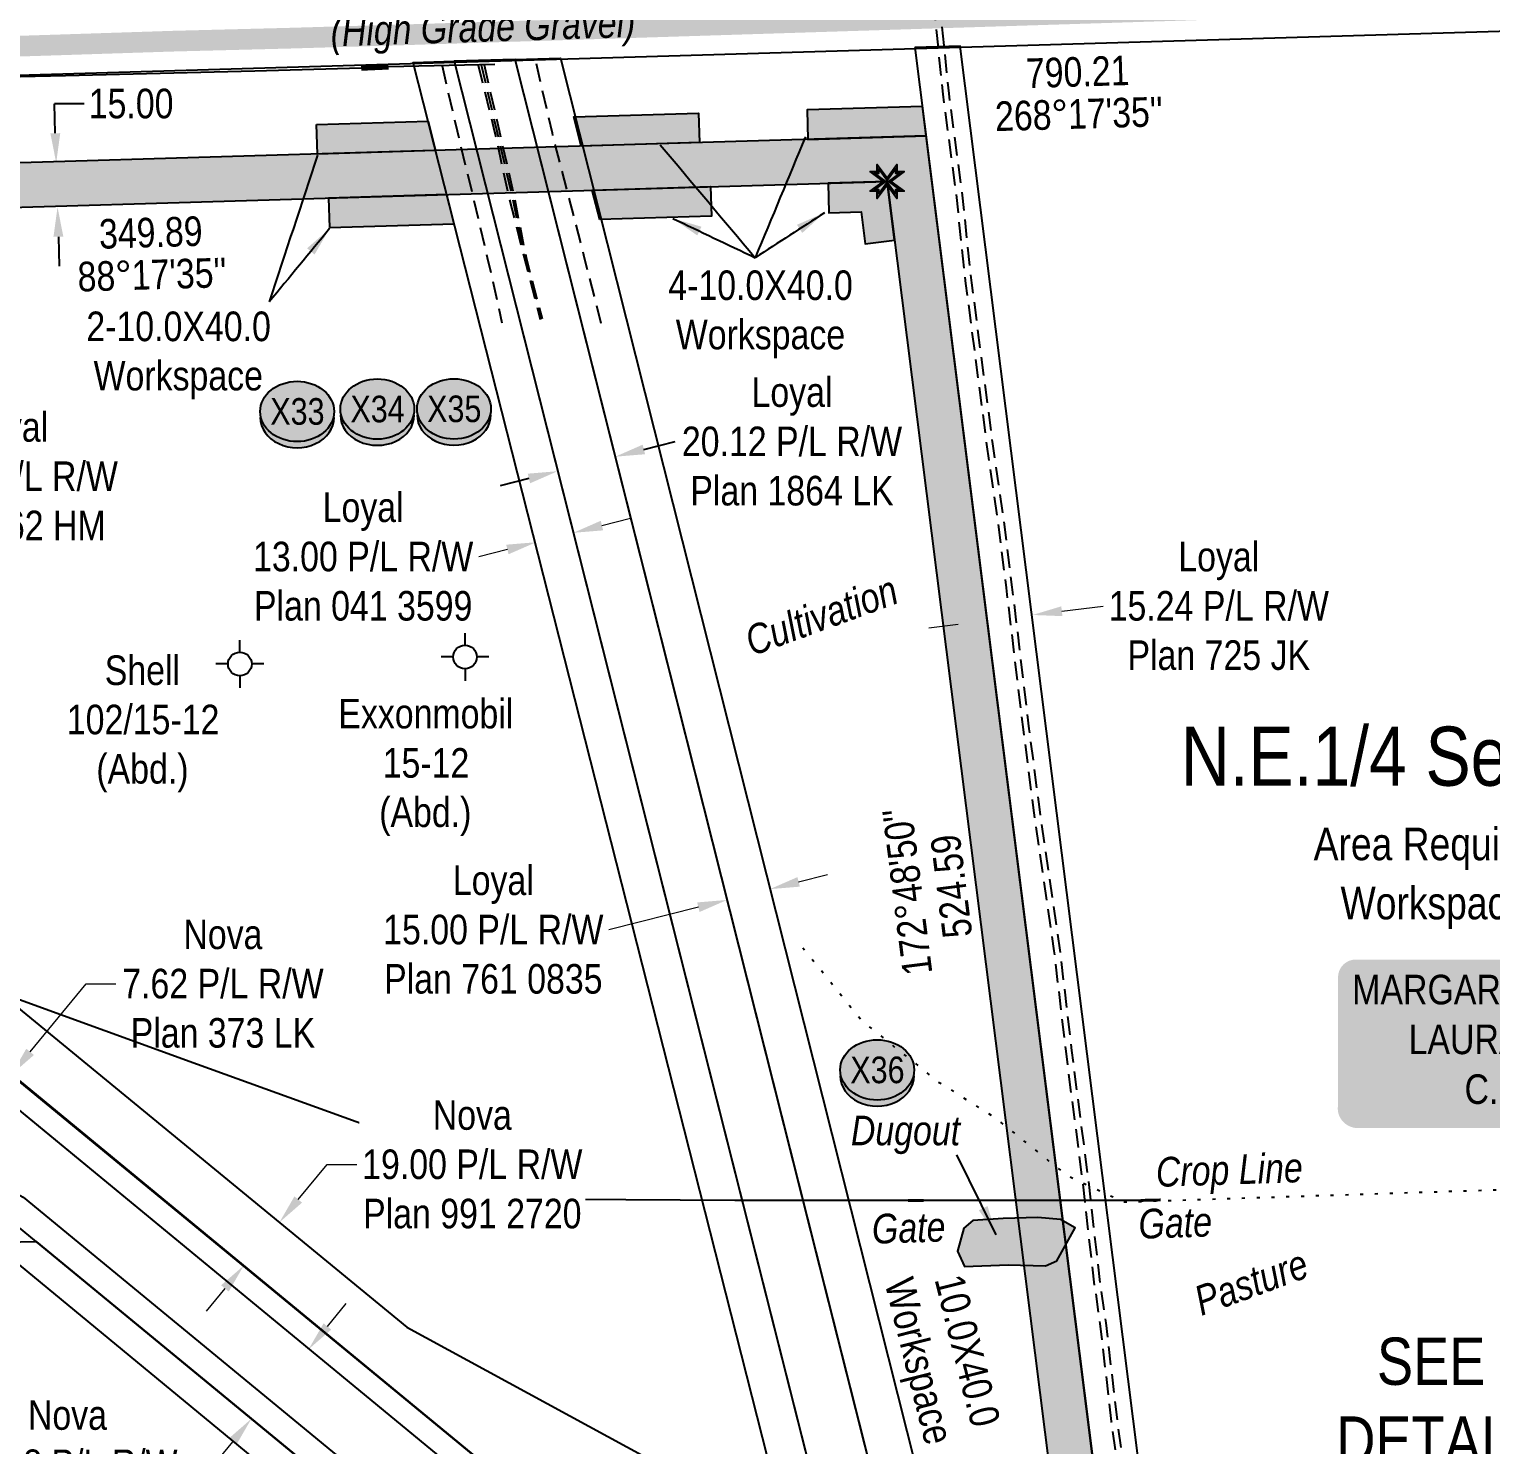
# Model space of a CAD drawing. Extents: x 675835 to 685285, y 5733153 to 5738077.
# Drawn here: x 676912.8 to 677407.2, y 5734398.7 to 5734877.5 of the extents above; entities that cross this region are included whole.
import ezdxf
from ezdxf.enums import TextEntityAlignment as Align

# ---------------------------------------------------------------- set-up
doc = ezdxf.new("R2010")
doc.units = 0
doc.header["$LTSCALE"] = 5
doc.header["$PDMODE"] = 34
doc.header["$PDSIZE"] = 0.03
doc.linetypes.add('foc-TOPO', pattern=[1, 0.2, -0.8])
doc.linetypes.add('UG_PIPE', pattern=[1.875, 1.25, -0.625])
doc.layers.get('Defpoints').update_dxf_attribs({"color": 9})
for name, color, linetype in [('AS-FENCE', 48, 'foc-FENCE'), ('AS-OWNER', 7, 'Continuous'), ('AS-PIPE-UG', 44, 'UG_PIPE'), ('AS-ROADS', 254, 'Continuous'), ('C-RW', 13, 'Continuous'), ('C-SYMBOL', 7, 'Continuous'), ('DETAIL-T', 7, 'Continuous'), ('F-RW', 190, 'Continuous'), ('F-WS-S', 8, 'Continuous'), ('L-AREAREQUIRED', 7, 'Continuous'), ('L-AREAWORK', 5, 'Continuous'), ('L-BD', 7, 'Continuous'), ('L-MON', 1, 'Continuous'), ('L-SEC', 7, 'Continuous'), ('P-CROSSINGS', 250, 'Continuous'), ('P-PROPOSED', 10, 'Continuous'), ('P-PROPOSED-H', 21, 'Continuous'), ('P-TEMP-H5', 41, 'Continuous'), ('P-TEMP_WORKSPACE5', 46, 'Continuous'), ('P-TXT', 4, 'Continuous'), ('T-GENERAL', 48, 'foc-TOPO'), ('T-WATER', 160, 'Continuous'), ('T-WATER-H', 133, 'Continuous'), ('T-WATER-T', 170, 'Continuous')]:
    doc.layers.add(name, color=color, linetype=linetype)
for name, color, linetype, lineweight in [('AS-GENERAL', 48, 'Continuous', 18), ('C-RW-T', 13, 'Continuous', 9), ('F-RW-T', 190, 'Continuous', 9), ('F-VCE-T', 190, 'Continuous', 9), ('F-WS-T', 190, 'Continuous', 9), ('P-TEMP-T5', 46, 'Continuous', 18), ('T-TEXT', 48, 'Continuous', 18)]:
    doc.layers.add(name, color=color, linetype=linetype, lineweight=lineweight)
doc.styles.add('100L', font='ARIALN.TTF', dxfattribs={"height": 11})
doc.styles.add('175L', font='ARIALN.TTF', dxfattribs={"height": 20})
doc.styles.add('80', font='ARIALN.TTF', dxfattribs={"height": 10})
doc.styles.add('80CG', font='ARIALN.TTF', dxfattribs={"height": 10})
doc.styles.add('80L', font='ARIALN.TTF', dxfattribs={"height": 10})
doc.styles.add('80LS', font='ARIALNI.TTF', dxfattribs={"height": 10})
doc.styles.add('Crossing', font='ARIALN.TTF', dxfattribs={"height": 10})
doc.styles.add('foc-LtypeFont', font='ARIALN.TTF', dxfattribs={"height": 7.35})
doc.linetypes.add('foc-FENCE', pattern='A,10,-1,["X",foc-LtypeFont,S=0.2,R=0,X=-0.625,Y=-0.75],-1.24', length=12.24)
doc.dimstyles.new('Compass 5 000', dxfattribs={"dimscale": 5, "dimtxt": 9, "dimasz": 2, "dimexe": 0.2, "dimexo": 0.0625, "dimgap": 0.5, "dimtad": 0, "dimtih": 1, "dimtoh": 1, "dimzin": 0, "dimdsep": 46, "dimtxsty": '80CG', "dimcen": 0.1, "dimse1": 1, "dimse2": 1, "dimclrd": 256, "dimclrt": 256, "dimaunit": 1, "dimadec": 4, "dimazin": 0, "dimtfac": 0.06, "dimtofl": 0, "dimtmove": 0, "dimatfit": 1, "dimfxl": 0.2, "dimtolj": 1, "dimtzin": 0, "dimlwd": -1, "dimarcsym": 0})

# ---------------------------------------------------------------- blocks, each defined once
blk = doc.blocks.new('*D409')
at = {"layer": 'Defpoints', "color": 0, "transparency": 16777216}
for p in [(677004.49, 5734468.1), (676985.38, 5734459.25), (676992.41, 5734453.46)]:
    blk.add_point(p, dxfattribs=at)
at = {"layer": 'F-RW-T', "transparency": 16777216}
for p, q in [((677003.82, 5734481.62), (677013.6, 5734493.47)), ((677013.6, 5734493.47), (677023.6, 5734493.47)), ((676979.01, 5734451.54), (676972.65, 5734443.83))]:
    blk.add_line(p, q, dxfattribs=at)
for points in [[(677002.54, 5734482.68), (677005.11, 5734480.56), (676997.46, 5734473.9)], [(676977.73, 5734452.6), (676980.3, 5734450.48), (676985.38, 5734459.25)]]:
    blk.add_solid(points, dxfattribs=at)
at = {"layer": 'F-RW-T', "transparency": 16777216, "insert": (677062.69, 5734493.47), "char_height": 10, "attachment_point": 5, "style": '80CG', "bg_fill": 3, "box_fill_scale": 1.1, "bg_fill_color": 256, "bg_fill_true_color": 13158600, "bg_fill_transparency": 0}
blk.add_mtext('\\A1;Nova\\P19.00 P/L R/W\\PPlan 991 2720', dxfattribs=at)
blk = doc.blocks.new('*D410')
at = {"layer": 'Defpoints', "color": 0, "transparency": 16777216}
for p in [(676906.77, 5734523.84), (676925.7, 5734508.26), (676920.83, 5734502.34)]:
    blk.add_point(p, dxfattribs=at)
at = {"layer": 'F-VCE-T', "transparency": 16777216}
for p, q in [((676913.13, 5734531.56), (676932.09, 5734554.59)), ((676932.09, 5734554.59), (676942.09, 5734554.59)), ((676895.54, 5734510.2), (676889.19, 5734502.48))]:
    blk.add_line(p, q, dxfattribs=at)
for points in [[(676911.84, 5734532.62), (676914.42, 5734530.5), (676906.77, 5734523.84)], [(676894.26, 5734511.26), (676896.83, 5734509.14), (676901.9, 5734517.92)]]:
    blk.add_solid(points, dxfattribs=at)
at = {"layer": 'F-VCE-T', "transparency": 16777216, "insert": (676978.34, 5734554.59), "char_height": 10, "attachment_point": 5, "style": '80CG'}
blk.add_mtext('\\A1;Nova\\P7.62 P/L R/W\\PPlan 373 LK', dxfattribs=at)
blk = doc.blocks.new('*D416')
at = {"layer": 'C-RW-T', "transparency": 16777216}
for p, q in [((677262.11, 5734680.61), (677276.11, 5734682.38)), ((677227.02, 5734676.18), (677217.1, 5734674.92))]:
    blk.add_line(p, q, dxfattribs=at)
for points in [[(677261.9, 5734682.27), (677262.32, 5734678.96), (677252.19, 5734679.36)], [(677226.81, 5734677.83), (677227.23, 5734674.52), (677236.94, 5734677.43)]]:
    blk.add_solid(points, dxfattribs=at)
at = {"layer": 'Defpoints', "color": 0, "transparency": 16777216}
for p in [(677252.19, 5734679.36), (677248.6, 5734585.28), (677263.84, 5734587.2)]:
    blk.add_point(p, dxfattribs=at)
at = {"layer": 'C-RW-T', "transparency": 16777216, "insert": (677315.19, 5734682.38), "char_height": 10, "attachment_point": 5, "style": '80CG'}
blk.add_mtext('\\A1;Loyal\\P15.24 P/L R/W\\PPlan 725 JK', dxfattribs=at)
blk = doc.blocks.new('*D418')
at = {"layer": 'Defpoints', "color": 0, "transparency": 16777216}
for p in [(676992.06, 5734443.52), (677007.32, 5734430.95), (676972.68, 5734419.99)]:
    blk.add_point(p, dxfattribs=at)
at = {"layer": 'F-RW-T', "transparency": 16777216}
for p, q in [((677013.68, 5734438.67), (677020.04, 5734446.39)), ((676981.59, 5734399.7), (676975.24, 5734391.98)), ((676975.24, 5734391.98), (676965.24, 5734391.98))]:
    blk.add_line(p, q, dxfattribs=at)
for points in [[(677012.39, 5734439.73), (677014.97, 5734437.61), (677007.32, 5734430.95)], [(676980.31, 5734400.76), (676982.88, 5734398.64), (676987.95, 5734407.42)]]:
    blk.add_solid(points, dxfattribs=at)
at = {"layer": 'F-RW-T', "transparency": 16777216, "insert": (676925.76, 5734391.98), "char_height": 10, "attachment_point": 5, "style": '80CG'}
blk.add_mtext('\\A1;Nova\\P30.48 P/L R/W\\PPlan 3318 JK', dxfattribs=at)
blk = doc.blocks.new('*D421')
at = {"layer": 'C-RW-T', "transparency": 16777216}
for p, q in [((677173.08, 5734589.06), (677182.78, 5734591.51)), ((677139.17, 5734580.51), (677108.89, 5734572.87))]:
    blk.add_line(p, q, dxfattribs=at)
for points in [[(677172.67, 5734590.68), (677173.49, 5734587.45), (677163.38, 5734586.62)], [(677138.76, 5734582.12), (677139.57, 5734578.89), (677148.86, 5734582.95)]]:
    blk.add_solid(points, dxfattribs=at)
at = {"layer": 'Defpoints', "color": 0, "transparency": 16777216}
for p in [(677136.93, 5734691.49), (677122.41, 5734687.82), (677163.38, 5734586.62)]:
    blk.add_point(p, dxfattribs=at)
at = {"layer": 'C-RW-T', "transparency": 16777216, "insert": (677069.8, 5734572.87), "char_height": 10, "attachment_point": 5, "style": '80CG', "bg_fill": 3, "box_fill_scale": 1.1, "bg_fill_color": 256, "bg_fill_true_color": 13158600, "bg_fill_transparency": 0}
blk.add_mtext('\\A1;Loyal\\P15.00 P/L R/W\\PPlan 761 0835', dxfattribs=at)
blk = doc.blocks.new('*U428')
h = blk.add_hatch(color=59)
edge = h.paths.add_edge_path()
edge.add_line((-89, -28.5), (89, -28.5))
edge.add_arc((89, -22.5), 6, 270, 360)
edge.add_line((95, -22.5), (95, 21))
edge.add_arc((89, 21), 6, 0, 90)
edge.add_line((89, 27), (-89, 27))
edge.add_arc((-89, 21), 6, 90, 180)
edge.add_line((-95, 21), (-95, -22.5))
edge.add_arc((-89, -22.5), 6, 180, 270)
at = {"color": 1, "flags": 128}
blk.add_lwpolyline([(-89, -28.5, 3, 3, 0), (89, -28.5, 3, 3, 0.414214), (95, -22.5, 3, 3, 0), (95, 21, 3, 0, 0.414214), (89, 27, 0, 0, 0), (-89, 27, 0, 0, 0.414214), (-95, 21, 0, 0, 0), (-95, -22.5, 0, 3, 0.414214)], format="xyseb", close=True, dxfattribs=at)
blk.add_lwpolyline([(-47.03, -26.9, 0, 7.5, 0), (0, 0, 0, 0, 0)], format="xyseb", dxfattribs=at)
at = {"color": 1, "style": '80'}
blk.add_attdef('ENTER_TEXT_001', (-35.99, -5), '', height=10, dxfattribs=at)
blk = doc.blocks.new('*D425')
at = {"layer": 'C-RW', "transparency": 16777216}
for p, q in [((677120.72, 5734735.35), (677131.28, 5734738.01)), ((677081.86, 5734725.54), (677072.17, 5734723.09))]:
    blk.add_line(p, q, dxfattribs=at)
for points in [[(677120.32, 5734736.96), (677121.13, 5734733.73), (677111.03, 5734732.9)], [(677081.45, 5734727.15), (677082.27, 5734723.92), (677091.56, 5734727.99)]]:
    blk.add_solid(points, dxfattribs=at)
at = {"layer": 'Defpoints', "color": 0, "transparency": 16777216}
for p in [(677088.94, 5734820.41), (677069.47, 5734815.49), (677111.03, 5734732.9)]:
    blk.add_point(p, dxfattribs=at)
at = {"layer": 'C-RW', "transparency": 16777216, "insert": (677170.82, 5734738.01), "char_height": 10, "attachment_point": 5, "style": '80CG', "bg_fill": 3, "box_fill_scale": 1.1, "bg_fill_color": 256, "bg_fill_true_color": 13158600, "bg_fill_transparency": 0}
blk.add_mtext('\\A1;Loyal\\P20.12 P/L R/W\\PPlan 1864 LK', dxfattribs=at)
blk = doc.blocks.new('*D426')
at = {"layer": 'C-RW-T', "transparency": 16777216}
for p, q in [((677106.55, 5734709.6), (677116.24, 5734712.05)), ((677074.56, 5734701.51), (677064.87, 5734699.06))]:
    blk.add_line(p, q, dxfattribs=at)
for points in [[(677106.14, 5734711.22), (677106.96, 5734707.98), (677096.85, 5734707.15)], [(677074.15, 5734703.13), (677074.97, 5734699.9), (677084.26, 5734703.96)]]:
    blk.add_solid(points, dxfattribs=at)
at = {"layer": 'Defpoints', "color": 0, "transparency": 16777216}
for p in [(677096.85, 5734707.15), (677099.87, 5734642.22), (677112.46, 5734645.41)]:
    blk.add_point(p, dxfattribs=at)
at = {"layer": 'C-RW-T', "transparency": 16777216, "insert": (677025.78, 5734699.06), "char_height": 10, "attachment_point": 5, "style": '80CG', "bg_fill": 3, "box_fill_scale": 1.1, "bg_fill_color": 256, "bg_fill_true_color": 13158600, "bg_fill_transparency": 0}
blk.add_mtext('\\A1;Loyal\\P13.00 P/L R/W\\PPlan 041 3599', dxfattribs=at)
blk = doc.blocks.new('*D427')
at = {"layer": 'C-RW-T', "transparency": 16777216}
for p, q in [((676824.02, 5734735.62), (676814.26, 5734737.79)), ((676853.63, 5734729.07), (676866.47, 5734726.23))]:
    blk.add_line(p, q, dxfattribs=at)
for points in [[(676824.38, 5734737.25), (676823.66, 5734734), (676833.79, 5734733.46)], [(676853.99, 5734730.7), (676853.27, 5734727.44), (676843.87, 5734731.23)]]:
    blk.add_solid(points, dxfattribs=at)
at = {"layer": 'Defpoints', "color": 0, "transparency": 16777216}
for p in [(676834.39, 5734736.19), (676843.87, 5734731.23), (676844.47, 5734733.96)]:
    blk.add_point(p, dxfattribs=at)
at = {"layer": 'C-RW-T', "transparency": 16777216, "insert": (676905.56, 5734726.23), "char_height": 10, "attachment_point": 5, "style": '80CG'}
blk.add_mtext('\\A1;Loyal\\P10.06 P/L R/W\\PPlan 562 HM', dxfattribs=at)
blk = doc.blocks.new('GABD')
for p, q in [((0, 0.808), (0, 1.616)), ((-0.808, 0), (-1.616, 0)), ((1.616, 0), (0.808, 0)), ((0, -0.808), (0, -1.616))]:
    blk.add_line(p, q)
blk.add_circle((0, 0), 0.8)
blk = doc.blocks.new('xing2')
h = blk.add_hatch(color=50)
h.dxf.hatch_style = 1
edge = h.paths.add_edge_path()
edge.add_ellipse((0, 0), major_axis=(-12.5, 0), ratio=0.816297, start_angle=0, end_angle=360)
h = blk.add_hatch(color=250)
h.dxf.hatch_style = 1
edge = h.paths.add_edge_path()
edge.add_ellipse((0, -2.05), major_axis=(-12.5, 0), ratio=0.816297, start_angle=0, end_angle=180)
edge.add_line((12.5, -2.05), (12.5, 0))
edge.add_ellipse((0, 0), major_axis=(-12.5, 0), ratio=0.816297, start_angle=0, end_angle=180, ccw=False)
edge.add_line((-12.5, 0), (-12.5, -2.05))
at = {"color": 250}
blk.add_ellipse((0, 0), major_axis=(-12.5, 0), ratio=0.816297, dxfattribs=at)
blk.add_ellipse((0, -2.05), major_axis=(-12.5, 0), ratio=0.816297, start_param=0, end_param=3.141593, dxfattribs=at)
at = {"color": 250, "style": 'Crossing'}
blk.add_attdef('CROSSING', text='', height=9, dxfattribs=at).set_placement((0.09, 0.02), align=Align.MIDDLE_CENTER)
at = {"color": 250, "style": 'Crossing', "flags": 1}
for tag, p in [('OWNER', (0.09, -12.49)), ('DESCRIPTION', (0.09, -25.77)), ('LOCATION', (0.09, -39.3)), ('DWG_REF', (0.09, -52.84))]:
    blk.add_attdef(tag, text='', height=9, dxfattribs=at).set_placement(p, align=Align.MIDDLE_CENTER)
blk = doc.blocks.new('*D702')
at = {"layer": 'Defpoints', "color": 0, "transparency": 16777216}
for p in [(676921.95, 5734832.31), (676925.84, 5734832.42), (676926.29, 5734817.43)]:
    blk.add_point(p, dxfattribs=at)
at = {"layer": 'P-TXT', "transparency": 16777216}
for p, q in [((676921.65, 5734842.3), (676921.36, 5734852.3)), ((676931.36, 5734852.3), (676921.36, 5734852.3)), ((676922.7, 5734807.32), (676923, 5734797.32))]:
    blk.add_line(p, q, dxfattribs=at)
for points in [[(676923.32, 5734842.35), (676919.99, 5734842.25), (676921.95, 5734832.31)], [(676924.36, 5734807.37), (676921.03, 5734807.27), (676922.4, 5734817.32)]]:
    blk.add_solid(points, dxfattribs=at)
at = {"layer": 'P-TXT', "transparency": 16777216, "insert": (676947.29, 5734852.3), "char_height": 10, "attachment_point": 5, "style": '80CG'}
blk.add_mtext('\\A1;15.00', dxfattribs=at)
blk = doc.blocks.new('TEMP')
h = blk.add_hatch(color=255)
h.dxf.hatch_style = 1
h.paths.add_polyline_path([(0, 0.251), (-0.666, 1.152), (-0.666, 0.666), (-1.152, 0.666), (-0.251, 0), (-1.152, -0.666), (-0.666, -0.666), (-0.666, -1.152), (0, -0.251), (0.666, -1.152), (0.666, -0.666), (1.152, -0.666), (0.251, 0), (1.152, 0.666), (0.666, 0.666), (0.666, 1.152)])
h.paths.add_polyline_path([(0.566, 0.849), (0.566, 0.566), (0.849, 0.566), (0.083, 0), (0.849, -0.566), (0.566, -0.566), (0.566, -0.849), (0, -0.083), (-0.566, -0.849), (-0.566, -0.566), (-0.849, -0.566), (-0.083, 0), (-0.849, 0.566), (-0.566, 0.566), (-0.566, 0.849), (0, 0.083)], flags=16)
h = blk.add_hatch(color=1)
h.dxf.hatch_style = 1
h.paths.add_polyline_path([(0, 0.083), (-0.566, 0.849), (-0.566, 0.566), (-0.849, 0.566), (-0.083, 0), (-0.849, -0.566), (-0.566, -0.566), (-0.566, -0.849), (0, -0.083), (0.566, -0.849), (0.566, -0.566), (0.849, -0.566), (0.083, 0), (0.849, 0.566), (0.566, 0.566), (0.566, 0.849)])
at = {"color": 1}
for p, q in [((-0.083, 0), (0.083, 0)), ((0, 0.083), (0, -0.083))]:
    blk.add_line(p, q, dxfattribs=at)
at = {"color": 255, "flags": 128}
blk.add_lwpolyline([(-0.251, 0), (-1.152, 0.666), (-0.666, 0.666), (-0.666, 1.152), (0, 0.251), (0.666, 1.152), (0.666, 0.666), (1.152, 0.666), (0.251, 0), (1.152, -0.666), (0.666, -0.666), (0.666, -1.152), (0, -0.251), (-0.666, -1.152), (-0.666, -0.666), (-1.152, -0.666)], close=True, dxfattribs=at)
at = {"color": 1, "flags": 128}
blk.add_lwpolyline([(-0.083, 0), (-0.849, 0.566), (-0.566, 0.566), (-0.566, 0.849), (0, 0.083), (0.566, 0.849), (0.566, 0.566), (0.849, 0.566), (0.083, 0), (0.849, -0.566), (0.566, -0.566), (0.566, -0.849), (0, -0.083), (-0.566, -0.849), (-0.566, -0.566), (-0.849, -0.566)], close=True, dxfattribs=at)

msp = doc.modelspace()

# ---------------------------------------------------------------- hatches: boundary and pattern name
at = {"layer": 'P-PROPOSED-H'}
h = msp.add_hatch(color=256, dxfattribs=at)
h.dxf.hatch_style = 1
h.paths.add_polyline_path([(677203.004, 5734826.027), (677271.346, 5734283.963), (677357.715, 5734212.782), (677250.888, 5734110.26), (677254.677, 5734001.663), (677269.684, 5734001.663), (677266.11, 5734104.082), (677380.262, 5734213.634), (677285.481, 5734291.748), (677216.179, 5734841.424), (676852.812, 5734830.594), (676822.958, 5734829.596), (676821.956, 5734859.574), (676806.967, 5734859.073), (676808.47, 5734814.106), (676853.188, 5734815.601)])
at = {"layer": 'P-TEMP-H5'}
h = msp.add_hatch(color=256, dxfattribs=at)
h.dxf.hatch_style = 1
h.paths.add_polyline_path([(677214.913, 5734851.389), (677175.906, 5734850.226), (677176.204, 5734840.232), (677216.17, 5734841.424)])
h = msp.add_hatch(color=256, dxfattribs=at)
h.dxf.hatch_style = 1
h.paths.add_polyline_path([(677010.002, 5734845.282), (677047.768, 5734846.407), (677050.275, 5734836.479), (677010.3, 5734835.288)])
h = msp.add_hatch(color=256, dxfattribs=at)
h.dxf.hatch_style = 1
h.paths.add_polyline_path([(677099.526, 5734837.947), (677097.019, 5734847.875), (677139.203, 5734849.132), (677139.501, 5734839.139)])
h = msp.add_hatch(color=256, dxfattribs=at)
h.dxf.hatch_style = 1
h.paths.add_polyline_path([(677205.506, 5734806.188), (677203.004, 5734826.027), (677183.017, 5734825.431), (677183.315, 5734815.438), (677194.221, 5734815.763), (677195.586, 5734804.937)])
h = msp.add_hatch(color=256, dxfattribs=at)
h.dxf.hatch_style = 1
h.paths.add_polyline_path([(677014.358, 5734810.402), (677056.542, 5734811.659), (677054.035, 5734821.587), (677014.06, 5734820.396)])
h = msp.add_hatch(color=256, dxfattribs=at)
h.dxf.hatch_style = 1
h.paths.add_polyline_path([(677105.793, 5734813.127), (677103.286, 5734823.055), (677143.261, 5734824.247), (677143.559, 5734814.253)])
at = {"layer": 'T-WATER-H'}
h = msp.add_hatch(color=256, dxfattribs=at)
h.dxf.hatch_style = 1
h.paths.add_polyline_path([(677253.977, 5734475.588), (677242.215, 5734475.203), (677231.976, 5734474.543), (677228.981, 5734471.94), (677226.774, 5734464.118), (677229.186, 5734458.916), (677243.892, 5734459.521), (677256.606, 5734459.209), (677260.395, 5734460.928), (677266.59, 5734472.075), (677261.63, 5734474.832)])

# ---------------------------------------------------------------- linework, layer by layer
at = {"layer": 'AS-FENCE', "flags": 128}
msp.add_lwpolyline([(676852.936, 5734860.111), (676859.316, 5734860.123), (676868.139, 5734860.397), (676899.433, 5734861.269), (676925.114, 5734861.891), (676989.139, 5734863.45), (677025.099, 5734864.445), (677034.335, 5734864.859), (677070.365, 5734865.666)], dxfattribs=at)
at = {"layer": 'AS-FENCE', "const_width": 2, "flags": 128}
msp.add_lwpolyline([(677025.099, 5734864.445), (677034.335, 5734864.859)], dxfattribs=at)
at = {"layer": 'AS-GENERAL', "const_width": 1, "flags": 128}
for points in [[(677210.03, 5734481.274), (677215.409, 5734481.299)], [(677288.786, 5734481.314), (677295.497, 5734481.468)]]:
    msp.add_lwpolyline(points, dxfattribs=at)
at = {"layer": 'AS-PIPE-UG', "flags": 128}
for points in [[(677331.194, 5734045.261), (677321.927, 5734066.45), (677318.549, 5734095.314), (677315.549, 5734117.213), (677311.195, 5734152.652), (677309.919, 5734163.912), (677304.391, 5734207.846), (677300.113, 5734240.773), (677292.732, 5734299.777), (677286.827, 5734346.213), (677282.403, 5734380.032), (677278.947, 5734406.564), (677275.077, 5734439.674), (677273.461, 5734451.047), (677273.346, 5734451.087), (677269.166, 5734487.653), (677263.518, 5734531.834), (677259.547, 5734565.754), (677252.513, 5734614.169), (677249.107, 5734640.611), (677243.349, 5734688.564), (677240.426, 5734711.784), (677236.778, 5734736.974), (677229.66, 5734791.511), (677226.331, 5734822.44), (677221.945, 5734855.579), (677217.092, 5734902.801), (677209.874, 5734961.92), (677203.646, 5735003.101), (677199.917, 5735032.518), (677189.376, 5735117.63), (677182.675, 5735169.129), (677178.022, 5735206.732), (677162.932, 5735326.296), (677157.353, 5735369.025), (677148.016, 5735446.12), (677140.683, 5735500.973), (677132.244, 5735567.727), (677120.453, 5735661.657), (677119.076, 5735675.645)], [(677333.027, 5734046.062), (677323.879, 5734066.978), (677320.534, 5734095.566), (677317.533, 5734117.47), (677313.182, 5734152.886), (677311.905, 5734164.149), (677306.375, 5734208.099), (677302.097, 5734241.026), (677294.717, 5734300.027), (677288.811, 5734346.469), (677284.387, 5734380.291), (677280.932, 5734406.809), (677277.061, 5734439.931), (677275.269, 5734452.543), (677275.19, 5734452.57), (677271.152, 5734487.893), (677265.504, 5734532.077), (677261.531, 5734566.014), (677254.495, 5734614.44), (677251.092, 5734640.858), (677245.334, 5734688.808), (677242.408, 5734712.052), (677238.76, 5734737.246), (677231.647, 5734791.747), (677228.317, 5734822.678), (677223.932, 5734855.812), (677219.08, 5734903.024), (677211.856, 5734962.191), (677205.628, 5735003.376), (677201.902, 5735032.766), (677191.36, 5735117.882), (677184.66, 5735169.381), (677180.007, 5735206.98), (677164.916, 5735326.55), (677159.338, 5735369.274), (677150, 5735446.372), (677142.667, 5735501.231), (677134.229, 5735567.978), (677122.441, 5735661.879), (677121.067, 5735675.841)]]:
    msp.add_lwpolyline(points, dxfattribs=at)
at = {"layer": 'AS-ROADS', "const_width": 6.999, "flags": 128}
msp.add_lwpolyline([(675927.172, 5734840.316), (676477.573, 5734857.471), (676517.64, 5734858.655), (676557.929, 5734859.942), (676597.917, 5734861.048), (676638.612, 5734862.397), (676679.373, 5734863.693), (676719.966, 5734864.95), (676760.678, 5734866.363), (676800.721, 5734867.735), (676840.803, 5734869.363), (676880.872, 5734870.867), (676921.026, 5734872.143), (676961.202, 5734873.454), (677001.724, 5734874.493), (677041.742, 5734875.679), (677776.05, 5734898.853)], dxfattribs=at)
at = {"layer": 'C-RW'}
msp.add_lwpolyline([(677212.402, 5734871.331), (677312.424, 5734078.105), (677316.493, 5734045.832), (677242.883, 5734021.114), (677247.734, 5734006.67), (677333.172, 5734035.359), (677327.541, 5734080.012), (677227.702, 5734871.786)], close=True, dxfattribs=at)
at = {"layer": 'C-RW', "flags": 128}
for points in [[(677073.159, 5734115.573), (677054.023, 5734121.655), (677107.714, 5734291.155), (677169.589, 5734366.523), (677042.679, 5734866.267), (677056.598, 5734866.695), (677185.912, 5734354.889), (677125.566, 5734281.345), (677073.159, 5734115.573)], [(677246.994, 5734194.314), (677077.171, 5734867.307), (677056.598, 5734866.695), (677221.088, 5734215.757)], [(677688.837, 5733964.559), (677304.163, 5734023.815), (677279.896, 5734216.408), (677231.281, 5734256.628), (677077.171, 5734867.307), (677092.545, 5734867.765), (677244.453, 5734265.165), (677294.054, 5734223.781), (677317.612, 5734036.944), (677688.302, 5733979.765)], [(676915.434, 5734467.3), (676865.642, 5734466.34), (676879.933, 5734072.917), (677282.039, 5734077.779), (677278.902, 5734167.94), (677221.088, 5734215.757)]]:
    msp.add_lwpolyline(points, close=True, dxfattribs=at)
at = {"layer": 'L-SEC', "flags": 128}
msp.add_lwpolyline([(676851.901, 5734860.226), (677656.866, 5734884.217)], dxfattribs=at)
at = {"layer": 'P-TEMP_WORKSPACE5'}
for points in [[(677214.913, 5734851.389), (677175.906, 5734850.226), (677176.204, 5734840.232), (677216.17, 5734841.424)], [(677010.002, 5734845.282), (677047.768, 5734846.407), (677050.275, 5734836.479), (677010.3, 5734835.288)], [(677099.526, 5734837.947), (677097.019, 5734847.875), (677139.203, 5734849.132), (677139.501, 5734839.139)], [(677014.358, 5734810.402), (677056.542, 5734811.659), (677054.035, 5734821.587), (677014.06, 5734820.396)]]:
    msp.add_lwpolyline(points, close=True, dxfattribs=at)
at = {"layer": 'T-GENERAL', "flags": 128}
msp.add_lwpolyline([(677174.473, 5734566.811), (677194.605, 5734541.953), (677220.264, 5734521.435), (677239.606, 5734509.203), (677263.686, 5734489.868), (677283.028, 5734480.793), (677573.331, 5734490.296), (677588.331, 5734498.977), (677595.042, 5734508.447), (677599.384, 5734521.074), (677602.147, 5734530.544), (677603.331, 5734538.041), (677604.516, 5734544.748)], dxfattribs=at)
at = {"layer": 'T-WATER', "flags": 128}
msp.add_lwpolyline([(677253.977, 5734475.588), (677242.215, 5734475.203), (677231.976, 5734474.543), (677228.981, 5734471.94), (677226.774, 5734464.118), (677229.186, 5734458.916), (677243.892, 5734459.521), (677256.606, 5734459.209), (677260.395, 5734460.928), (677266.59, 5734472.075), (677261.63, 5734474.832)], close=True, dxfattribs=at)

# ---------------------------------------------------------------- block references
at = {"layer": 'AS-OWNER'}
ref = msp.add_blockref('*U428', (677450.511, 5734535.797), dxfattribs=at)
ref.add_attrib('ENTER_TEXT_001', 'MARGARET ISOBEL HOSEGOOD', (677360.324, 5734547.638), dxfattribs={"layer": '0', "color": 1, "height": 10, "style": '80'})
ref.add_attrib('ENTER_TEXT_002', 'LAURA GRACE CHRAPKO', (677379.386, 5734530.794), dxfattribs={"layer": '0', "color": 1, "height": 10, "style": '80'})
ref.add_attrib('ENTER_TEXT_003', 'C. of T. 991 279 822', (677398.311, 5734513.95), dxfattribs={"layer": '0', "color": 1, "height": 10, "style": '80'})
at = {"layer": 'P-CROSSINGS', "color": 3}
msp.add_blockref('xing2', (677199.639, 5734525.45), dxfattribs=at).add_auto_attribs({'CROSSING': 'X36'})

# ---------------------------------------------------------------- texts
at = {"layer": 'C-SYMBOL', "color": 3, "style": '175L'}
msp.add_text('N.E.1/4 Sec. 12-32-4-W.5M.', height=19.99644, dxfattribs=at).set_placement((677446.208, 5734615.595), align=Align.BOTTOM_CENTER)
at = {"layer": 'DETAIL-T', "color": 3, "insert": (677387.011, 5734400.251), "char_height": 15.9971, "width": 78.07222, "attachment_point": 5, "style": '80CG'}
msp.add_mtext("SEE\\PDETAIL 'E'", dxfattribs=at)
at = {"layer": 'F-WS-T', "insert": (676924.886, 5734665.663), "char_height": 10, "attachment_point": 1, "style": '80L'}
msp.add_mtext_dynamic_manual_height_columns('\\pi13.485;Shell\\P\\pi0.66392;102/15-12\\P\\pi10.64;(Abd.)', width=51.08909, gutter_width=78.95, heights=[0], dxfattribs=at)
at = {"layer": 'L-AREAREQUIRED', "color": 5, "style": '100L'}
msp.add_text('Area Required = 1.811 ha  4.48 Ac.', height=10.99804, dxfattribs=at).set_placement((677446.208, 5734593.099), align=Align.BOTTOM_CENTER)
at = {"layer": 'L-AREAWORK', "color": 5, "style": '100L'}
msp.add_text('Workspace = 0.777 ha  1.92 Ac.', height=10.99804, dxfattribs=at).set_placement((677446.208, 5734573.103), align=Align.BOTTOM_CENTER)
at = {"layer": 'L-BD', "style": '80L'}
for s, height, rotation, p in [('790.21', 9.9982, 1.7071, (677267.443, 5734863.108)), ("268°17'35''", 9.99816, 1.7071, (677267.867, 5734848.867)), ('349.89', 9.9982, 1.7071, (676953.938, 5734808.753)), ("88°17'35''", 9.9982, 1.7071, (676954.363, 5734794.512)), ("172°48'50''", 9.99822, 97.1868, (677209.826, 5734585.718)), ('524.59', 9.9982, 97.1868, (677224.706, 5734587.595))]:
    msp.add_text(s, height=height, rotation=rotation, dxfattribs=at).set_placement(p, align=Align.MIDDLE)
at = {"layer": 'P-TEMP-T5', "insert": (677231.108, 5734447.421), "char_height": 10, "attachment_point": 1, "rotation": 284.14874, "style": '80L'}
msp.add_mtext_dynamic_manual_height_columns('\\pi-9.9227;10.0X40.0\\P\\pi-13.023;Workspace', width=30.59795, gutter_width=50, heights=[0], dxfattribs=at)
at = {"layer": 'T-TEXT', "style": '80LS'}
for s, height, rotation, p in [('(High Grade Gravel)', 10, 1.78499, (677066.281, 5734878.282)), ('Crop Line', 9.9982, 1.87502, (677318.742, 5734491.696)), ('Pasture', 9.9982, 20, (677326.142, 5734453.645))]:
    msp.add_text(s, height=height, rotation=rotation, dxfattribs=at).set_placement(p, align=Align.MIDDLE_CENTER)
at = {"layer": 'T-TEXT', "char_height": 9.99822, "attachment_point": 1, "rotation": 1.89689, "style": '80L'}
for insert in [(677287.875, 5734478.327), (677197.709, 5734476.633)]:
    msp.add_mtext_dynamic_manual_height_columns('{\\fArial Narrow|b0|i1|c0|p34;Gate}', width=13.77857, gutter_width=50, heights=[0], dxfattribs=dict(at, insert=insert))
at = {"layer": 'T-WATER-T', "insert": (677190.76, 5734509.963), "char_height": 10, "attachment_point": 1, "style": '80L'}
msp.add_mtext_dynamic_manual_height_columns('{\\fArial Narrow|b0|i1|c0|p34;Dugout}', width=37.48754, gutter_width=50, heights=[0], dxfattribs=at)

# ---------------------------------------------------------------- dimensions: what is measured, and where the dimension line sits
at = {"layer": 'C-RW-T'}
for base, p1, p2, angle, text, picture, middle in [((676843.87, 5734731.23), (676834.392, 5734736.193), (676844.474, 5734733.96), 347.51557, 'Loyal\\P10.06 P/L R/W\\PPlan 562 HM', '*D427', (676905.557, 5734726.226)), ((677252.192, 5734679.36), (677248.596, 5734585.275), (677263.843, 5734587.203), 7.20561, 'Loyal\\P15.24 P/L R/W\\PPlan 725 JK', '*D416', (677315.191, 5734682.383))]:
    dim = msp.add_linear_dim(base=base, p1=p1, p2=p2, angle=angle, text=text, dimstyle='Compass 5 000', dxfattribs=at)
    dim.commit()
    dim.dimension.update_dxf_attribs({"geometry": picture, "text_midpoint": middle, "dimtype": 161})
at = {"layer": 'F-RW-T'}
dim = msp.add_linear_dim(base=(677007.323, 5734430.947), p1=(676972.684, 5734419.987), p2=(676992.059, 5734443.516), angle=50.53063, text='Nova\\P30.48 P/L R/W\\PPlan 3318 JK', dimstyle='Compass 5 000', dxfattribs=at)
dim.commit()
dim.dimension.update_dxf_attribs({"geometry": '*D418', "text_midpoint": (676925.764, 5734391.978), "dimtype": 161})
at = {"layer": 'F-VCE-T'}
dim = msp.add_linear_dim(base=(676906.774, 5734523.842), p1=(676920.828, 5734502.338), p2=(676925.701, 5734508.256), angle=50.53111, text='Nova\\P7.62 P/L R/W\\PPlan 373 LK', dimstyle='Compass 5 000', dxfattribs=at)
dim.commit()
dim.dimension.update_dxf_attribs({"geometry": '*D410', "text_midpoint": (676978.343, 5734554.588), "dimtype": 161})
at = {"layer": 'P-TXT'}
dim = msp.add_linear_dim(base=(676921.953, 5734832.306), p1=(676926.288, 5734817.431), p2=(676925.841, 5734832.422), angle=91.70711, text='15.00', dimstyle='Compass 5 000', override={"dimtmove": 1}, dxfattribs=at)
dim.commit()
dim.dimension.update_dxf_attribs({"geometry": '*D702', "text_midpoint": (676928.359, 5734846.988), "dimtype": 161})

# ---------------------------------------------------------------- leaders
at = {"layer": 'P-TEMP-T5', "path_type": 1}
for points in [[(677010.357, 5734834.941), (676993.963, 5734785.255)], [(677014.436, 5734810.056), (676993.963, 5734785.255)]]:
    msp.add_leader(points, dimstyle='Compass 5 000', override={"dimgap": 0.5, "dimtad": 0}, dxfattribs=at)
at = {"layer": 'T-WATER-T', "path_type": 1}
msp.add_leader([(677239.905, 5734469.715), (677226.593, 5734496.769)], dimstyle='Compass 5 000', override={"dimgap": 0.5, "dimtad": 0}, dxfattribs=at)

# ---------------------------------------------------------------- next in the draw order: dimensions: what is measured, and where the dimension line sits
at = {"layer": 'C-RW'}
dim = msp.add_linear_dim(base=(677111.028, 5734732.901), p1=(677069.466, 5734815.491), p2=(677088.938, 5734820.406), angle=14.16819, text='Loyal\\P20.12 P/L R/W\\PPlan 1864 LK', dimstyle='Compass 5 000', override={"dimtfill": 1}, dxfattribs=at)
dim.commit()
dim.dimension.update_dxf_attribs({"geometry": '*D425', "text_midpoint": (677170.819, 5734738.013), "dimtype": 161})

# ---------------------------------------------------------------- next in the draw order: linework, layer by layer
at = {"layer": 'AS-PIPE-UG', "flags": 128}
for points in [[(677052.458, 5734865.148), (677057.539, 5734843.168), (677062.76, 5734821.441), (677067.755, 5734800.331), (677072.737, 5734778.232)], [(677064.672, 5734865.39), (677070.245, 5734842.803), (677074.844, 5734821.541), (677080.214, 5734800.262), (677085.671, 5734779.315)], [(677065.735, 5734865.447), (677070.953, 5734842.972), (677075.939, 5734821.763), (677080.543, 5734800.337), (677085.93, 5734779.481)], [(677066.701, 5734865.49), (677071.777, 5734843.208), (677076.608, 5734821.94), (677080.859, 5734800.279), (677086.329, 5734779.493)], [(677084.24, 5734865.939), (677089.651, 5734842.429), (677094.847, 5734822.421), (677100.557, 5734800.212), (677106.887, 5734775.343)]]:
    msp.add_lwpolyline(points, dxfattribs=at)
at = {"layer": 'P-TEMP_WORKSPACE5'}
for points in [[(677205.506, 5734806.188), (677203.004, 5734826.027), (677183.017, 5734825.431), (677183.315, 5734815.438), (677194.221, 5734815.763), (677195.586, 5734804.937)], [(677105.793, 5734813.127), (677103.286, 5734823.055), (677143.261, 5734824.247), (677143.559, 5734814.253), (677105.793, 5734813.127)]]:
    msp.add_lwpolyline(points, close=True, dxfattribs=at)

# ---------------------------------------------------------------- next in the draw order: block references
at = {"layer": 'L-MON', "xscale": 4.999077600000006, "yscale": 4.999077600000006, "zscale": 4.999077600000006}
msp.add_blockref('TEMP', (677203.004, 5734826.027), dxfattribs=at)

# ---------------------------------------------------------------- next in the draw order: texts
at = {"layer": 'P-TEMP-T5', "insert": (677144.544, 5734795.899), "char_height": 10, "attachment_point": 1, "style": '80L'}
msp.add_mtext_dynamic_manual_height_columns('\\pi-15.564;4-10.0X40.0\\P\\pi-13.023;Workspace', width=30.59795, gutter_width=50, heights=[0], dxfattribs=at)
at = {"layer": 'T-TEXT', "style": '80LS'}
msp.add_text('Cultivation', height=9.99822, rotation=20, dxfattribs=at).set_placement((677180.752, 5734679.214), align=Align.MIDDLE_CENTER)

# ---------------------------------------------------------------- next in the draw order: dimensions: what is measured, and where the dimension line sits
at = {"layer": 'C-RW-T'}
dim = msp.add_linear_dim(base=(677096.854, 5734707.15), p1=(677099.867, 5734642.222), p2=(677112.464, 5734645.407), angle=14.18816, text='Loyal\\P13.00 P/L R/W\\PPlan 041 3599', dimstyle='Compass 5 000', override={"dimtfill": 1}, dxfattribs=at)
dim.commit()
dim.dimension.update_dxf_attribs({"geometry": '*D426', "text_midpoint": (677025.781, 5734699.063), "dimtype": 161})

# ---------------------------------------------------------------- next in the draw order: leaders
at = {"layer": 'P-TEMP-T5', "path_type": 1}
for points in [[(677175.359, 5734841.085), (677158.372, 5734800.222)], [(677126.277, 5734838.396), (677158.372, 5734800.222)], [(677181.79, 5734815.409), (677158.372, 5734800.222)], [(677130.485, 5734813.515), (677158.372, 5734800.222)]]:
    msp.add_leader(points, dimstyle='Compass 5 000', override={"dimgap": 0.5, "dimtad": 0}, dxfattribs=at)

# ---------------------------------------------------------------- next in the draw order: linework, layer by layer
at = {"layer": 'F-RW', "flags": 128}
msp.add_lwpolyline([(676541.558, 5734849.929), (676862.249, 5734584.846), (677040.546, 5734438.421), (677170.094, 5734367.943, 0.0038652), (677260.105, 5734293.22), (677392.677, 5734183.96), (677413.913, 5734166.949), (677431.317, 5734148.147), (677508.27, 5734038.938), (677692.154, 5733867.095), (677693.114, 5733840.154), (677447.228, 5734069.888), (677406.137, 5734128.131), (677391.583, 5734143.806), (677372.329, 5734159.27), (677294.054, 5734223.781), (677194.348, 5734305.954), (677151.996, 5734341.424), (677082.827, 5734378.875), (676863.16, 5734559.529), (676512.55, 5734848.991)], format="xyb", close=True, dxfattribs=at)
for points in [[(676454.064, 5734847.044), (676865.919, 5734507.915), (676910.785, 5734482.427), (677121.99, 5734308.543), (677319.182, 5734145.938), (677333.324, 5734134.324), (677363.91, 5734095.571), (677364.977, 5734094.218), (677417.547, 5734045.563), (677587.765, 5733833.088), (677697.128, 5733725.696), (677698.722, 5733683.639), (677566.159, 5733813.707), (677319.825, 5734120.881), (676900.427, 5734466.971), (676847.058, 5734497.421), (676422.606, 5734846.024)], [(676500.918, 5734848.479), (677364.067, 5734137.19), (677693.465, 5733829.402), (677694.979, 5733786.305), (677343.936, 5734114.264), (676453.911, 5734847.192)], [(676500.685, 5734848.611), (676512.55, 5734848.991), (677369.108, 5734142.915), (677447.228, 5734069.888), (677693.114, 5733840.154), (677693.465, 5733829.402), (677364.067, 5734137.19), (677135.809, 5734325.376)]]:
    msp.add_lwpolyline(points, close=True, dxfattribs=at)

# ---------------------------------------------------------------- next in the draw order: block references
at = {"layer": 'F-WS-S', "xscale": 5.000000000000057, "yscale": 5.000000000000057, "zscale": 5.000000000000057}
for p in [(677060.228, 5734665.15), (676984.064, 5734662.774)]:
    msp.add_blockref('GABD', p, dxfattribs=at)
at = {"layer": 'P-CROSSINGS', "xscale": 0.9998155200000008, "yscale": 0.9998155200000008, "zscale": 0.9998155200000008}
for p, values in [((677003.45, 5734748.195), {'CROSSING': 'X33'}), ((677030.568, 5734749.012), {'CROSSING': 'X34'}), ((677056.493, 5734749.073), {'CROSSING': 'X35'})]:
    msp.add_blockref('xing2', p, dxfattribs=at).add_auto_attribs(values)

# ---------------------------------------------------------------- next in the draw order: texts
at = {"layer": 'F-WS-T', "insert": (677016.871, 5734650.983), "char_height": 10, "attachment_point": 1, "style": '80L'}
msp.add_mtext_dynamic_manual_height_columns('\\pi0.50362;Exxonmobil\\P\\pi15.51;15-12\\P\\pi14.337;(Abd.)', width=58.48336, gutter_width=50, heights=[0], dxfattribs=at)
at = {"layer": 'P-TEMP-T5', "insert": (676947.616, 5734781.991), "char_height": 10, "attachment_point": 1, "style": '80L'}
msp.add_mtext_dynamic_manual_height_columns('\\pi-15.468;2-10.0X40.0\\P\\pi-13.023;Workspace', width=30.59795, gutter_width=50, heights=[0], dxfattribs=at)

# ---------------------------------------------------------------- next in the draw order: dimensions: what is measured, and where the dimension line sits
at = {"layer": 'C-RW-T'}
dim = msp.add_linear_dim(base=(677163.382, 5734586.616), p1=(677122.413, 5734687.823), p2=(677136.934, 5734691.485), angle=14.15488, text='Loyal\\P15.00 P/L R/W\\PPlan 761 0835', dimstyle='Compass 5 000', override={"dimtfill": 1}, dxfattribs=at)
dim.commit()
dim.dimension.update_dxf_attribs({"geometry": '*D421', "text_midpoint": (677069.802, 5734572.873), "dimtype": 161})

# ---------------------------------------------------------------- next in the draw order: linework, layer by layer
at = {"layer": 'AS-FENCE', "flags": 128}
msp.add_lwpolyline([(677288.786, 5734481.314), (677220.762, 5734481.26), (677215.409, 5734481.299), (677210.03, 5734481.274), (677180.6, 5734481.254), (677151.524, 5734481.235), (677096.082, 5734481.568), (677036.834, 5734503.013), (676969.711, 5734527.279), (676907.085, 5734550.065), (676873.875, 5734562.099), (676870.417, 5734563.416), (676862.156, 5734566.691)], dxfattribs=at)

# ---------------------------------------------------------------- next in the draw order: dimensions: what is measured, and where the dimension line sits
at = {"layer": 'F-RW-T'}
dim = msp.add_linear_dim(base=(676985.378, 5734459.255), p1=(677004.488, 5734468.105), p2=(676992.406, 5734453.457), angle=230.48288, text='Nova\\P19.00 P/L R/W\\PPlan 991 2720', dimstyle='Compass 5 000', override={"dimtfill": 1}, dxfattribs=at)
dim.commit()
dim.dimension.update_dxf_attribs({"geometry": '*D409', "text_midpoint": (677062.688, 5734493.473), "dimtype": 161})

# ---------------------------------------------------------------- next in the draw order: linework, layer by layer
at = {"layer": 'P-PROPOSED'}
msp.add_lwpolyline([(677203.004, 5734826.027), (677271.346, 5734283.963), (677357.715, 5734212.782), (677250.888, 5734110.26), (677254.677, 5734001.663), (677269.684, 5734001.663), (677266.11, 5734104.082), (677380.262, 5734213.634), (677285.481, 5734291.748), (677216.179, 5734841.424), (676852.812, 5734830.594), (676822.958, 5734829.596), (676821.956, 5734859.574), (676806.967, 5734859.073), (676808.47, 5734814.106), (676853.188, 5734815.601)], close=True, dxfattribs=at)

doc.saveas('drawing.dxf')
